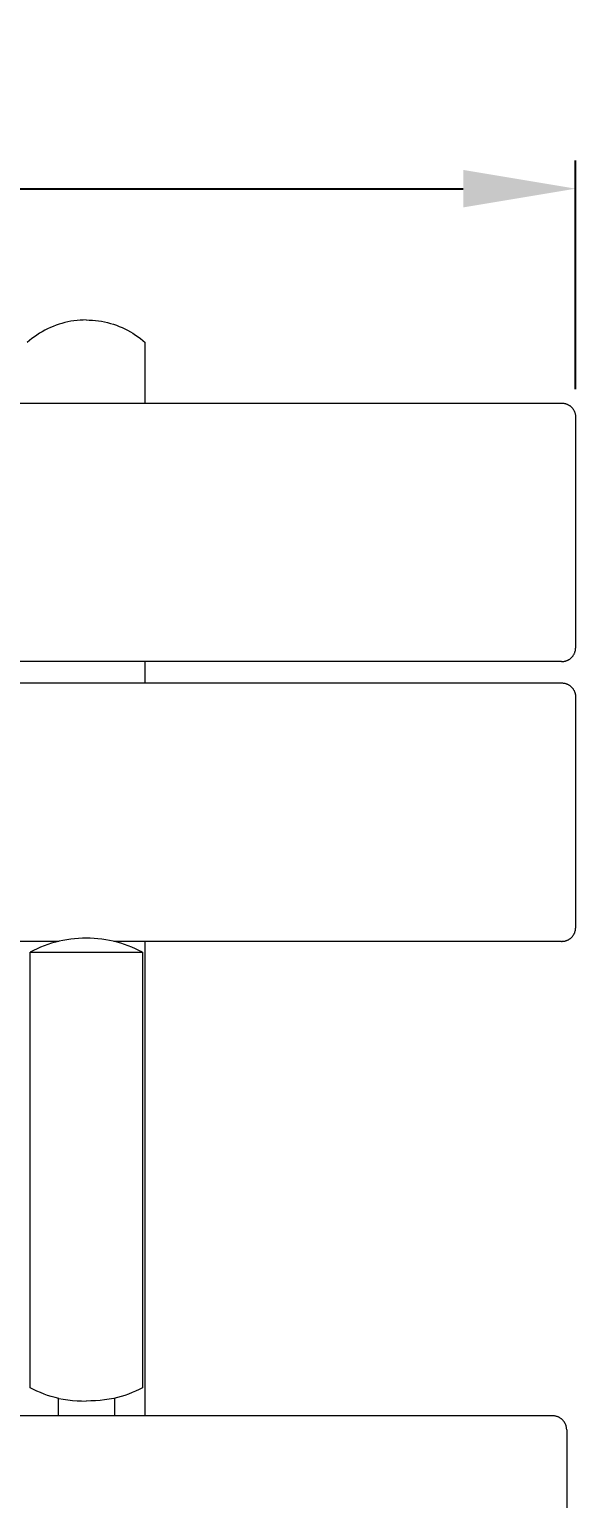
# Model space of a CAD drawing. Header units: millimetres. Extents: x -209 to 4251, y 50 to 3279.
# Drawn here: x 1523 to 1718, y 2756 to 3279 of the extents above; entities that cross this region are included whole.
import ezdxf

# ---------------------------------------------------------------- set-up
doc = ezdxf.new("R2010")
doc.units = ezdxf.units.MM
doc.layers.add('ZANO_R', color=7, linetype='Continuous', lineweight=0)
doc.layers.add('ZANO_W', color=1, linetype='Continuous', lineweight=0)
doc.styles.get("Standard").update_dxf_attribs({"font": 'ARIALUNI.TTF'})
doc.dimstyles.new('pl i ang', dxfattribs={"dimtxt": 50, "dimasz": 50, "dimexe": 1.25, "dimexo": 0.625, "dimgap": 10, "dimtad": 1, "dimtoh": 1, "dimtxsty": 'Standard', "dimcen": 2.5, "dimclrd": 1, "dimclre": 1, "dimclrt": 1, "dimadec": 0, "dimazin": 0, "dimtfac": 1, "dimtmove": 0, "dimatfit": 3, "dimfxl": 1, "dimarcsym": 1})

# ---------------------------------------------------------------- blocks, each defined once
blk = doc.blocks.new('*D437')
at = {"layer": 'ZANO_W', "color": 1, "lineweight": -2}
for p, q in [((-82.17, 3150.78), (-82.17, 3232.09)), ((1717.83, 3150.78), (1717.83, 3232.09)), ((-42.17, 3222.09), (1677.83, 3222.09))]:
    blk.add_line(p, q, dxfattribs=at)
at = {"layer": 'ZANO_W', "color": 1}
for points in [[(-42.17, 3228.76), (-42.17, 3215.43), (-82.17, 3222.09)], [(1677.83, 3215.43), (1677.83, 3228.76), (1717.83, 3222.09)]]:
    blk.add_solid(points, dxfattribs=at)
at = {"layer": 'ZANO_W', "color": 1, "insert": (817.83, 3252.53), "char_height": 40, "attachment_point": 5}
blk.add_mtext('1800', dxfattribs=at)

msp = doc.modelspace()

# ---------------------------------------------------------------- linework, layer by layer
at = {"layer": 'ZANO_R'}
for p, q in [((1535, 3174.15), (1533.96, 3173.83)), ((1536.06, 3174.44), (1535, 3174.15)), ((1537.13, 3174.68), (1536.06, 3174.44)), ((1538.2, 3174.89), (1537.13, 3174.68)), ((1539.28, 3175.06), (1538.2, 3174.89)), ((1540.37, 3175.19), (1539.28, 3175.06)), ((1541.46, 3175.29), (1540.37, 3175.19)), ((1542.55, 3175.35), (1541.46, 3175.29)), ((1543.65, 3175.37), (1542.55, 3175.35)), ((1543.65, 3175.37), (1544.74, 3175.35)), ((1544.74, 3175.35), (1545.84, 3175.29)), ((1545.84, 3175.29), (1546.93, 3175.19)), ((1546.93, 3175.19), (1548.02, 3175.06)), ((1548.02, 3175.06), (1549.1, 3174.89)), ((1549.1, 3174.89), (1550.17, 3174.68)), ((1550.17, 3174.68), (1551.24, 3174.44)), ((1551.24, 3174.44), (1552.3, 3174.15)), ((1552.3, 3174.15), (1553.34, 3173.83)), ((1524.33, 3168.73), (1523.48, 3168.04)), ((1525.2, 3169.39), (1524.33, 3168.73)), ((1526.1, 3170.01), (1525.2, 3169.39)), ((1527.02, 3170.61), (1526.1, 3170.01)), ((1527.96, 3171.17), (1527.02, 3170.61)), ((1528.92, 3171.7), (1527.96, 3171.17)), ((1529.9, 3172.2), (1528.92, 3171.7)), ((1530.89, 3172.66), (1529.9, 3172.2)), ((1531.9, 3173.09), (1530.89, 3172.66)), ((1532.92, 3173.48), (1531.9, 3173.09)), ((1533.96, 3173.83), (1532.92, 3173.48)), ((1553.34, 3173.83), (1554.38, 3173.48)), ((1554.38, 3173.48), (1555.4, 3173.09)), ((1555.4, 3173.09), (1556.41, 3172.66)), ((1556.41, 3172.66), (1557.4, 3172.2)), ((1557.4, 3172.2), (1558.38, 3171.7)), ((1558.38, 3171.7), (1559.34, 3171.17)), ((1559.34, 3171.17), (1560.28, 3170.61)), ((1560.28, 3170.61), (1561.2, 3170.01)), ((1561.2, 3170.01), (1562.09, 3169.39)), ((1562.09, 3169.39), (1562.97, 3168.73)), ((1562.97, 3168.73), (1563.82, 3168.04)), ((1523.48, 3168.04), (1522.65, 3167.32)), ((1563.82, 3168.04), (1564.65, 3167.32)), ((1564.65, 3159.14), (1564.65, 3167.32)), ((1564.65, 3154.54), (1564.65, 3159.14)), ((1564.65, 3154.34), (1564.65, 3154.54)), ((1564.65, 3154), (1564.65, 3154.34)), ((1564.65, 3153.9), (1564.65, 3154)), ((1564.65, 3153.16), (1564.65, 3153.9)), ((1564.65, 3153.01), (1564.65, 3153.16)), ((1564.65, 3152.6), (1564.65, 3153.01)), ((1564.65, 3152.56), (1564.65, 3152.6)), ((1564.65, 3151.74), (1564.65, 3152.56)), ((1564.65, 3151.65), (1564.65, 3151.74)), ((1564.65, 3150.87), (1564.65, 3151.65)), ((1564.65, 3150.71), (1564.65, 3150.87)), ((1564.65, 3150.28), (1564.65, 3150.71)), ((1564.65, 3150.24), (1564.65, 3150.28)), ((1564.65, 3149.39), (1564.65, 3150.24)), ((1564.65, 3149.28), (1564.65, 3149.39)), ((1564.65, 3148.48), (1564.65, 3149.28)), ((1564.65, 3148.31), (1564.65, 3148.48)), ((1564.65, 3147.86), (1564.65, 3148.31)), ((1564.65, 3147.81), (1564.65, 3147.86)), ((1564.65, 3146.93), (1564.65, 3147.81)), ((-77.17, 3145.78), (1712.83, 3145.78)), ((1564.65, 3146.81), (1564.65, 3146.93)), ((1564.65, 3145.99), (1564.65, 3146.81)), ((1564.65, 3145.8), (1564.65, 3145.99)), ((1564.65, 3145.78), (1564.65, 3145.8)), ((1712.83, 3145.78), (1713.01, 3145.78)), ((1713.01, 3145.78), (1713.18, 3145.77)), ((1713.18, 3145.77), (1713.35, 3145.76)), ((1713.35, 3145.76), (1713.52, 3145.73)), ((1713.52, 3145.73), (1713.68, 3145.71)), ((1713.68, 3145.71), (1713.85, 3145.68)), ((1713.85, 3145.68), (1714.02, 3145.64)), ((1714.02, 3145.64), (1714.18, 3145.6)), ((1714.18, 3145.6), (1714.35, 3145.55)), ((1714.35, 3145.55), (1714.51, 3145.49)), ((1714.51, 3145.49), (1714.67, 3145.43)), ((1714.67, 3145.43), (1714.83, 3145.37)), ((1714.83, 3145.37), (1714.98, 3145.3)), ((1714.98, 3145.3), (1715.13, 3145.22)), ((1715.13, 3145.22), (1715.28, 3145.14)), ((1715.28, 3145.14), (1715.43, 3145.05)), ((1715.43, 3145.05), (1715.58, 3144.96)), ((1715.58, 3144.96), (1715.72, 3144.87)), ((1715.72, 3144.87), (1715.86, 3144.77)), ((1715.86, 3144.77), (1715.99, 3144.66)), ((1715.99, 3144.66), (1716.12, 3144.55)), ((1716.12, 3144.55), (1716.25, 3144.44)), ((1716.25, 3144.44), (1716.37, 3144.32)), ((1716.37, 3144.32), (1716.49, 3144.19)), ((1716.49, 3144.19), (1716.6, 3144.07)), ((1716.6, 3144.07), (1716.71, 3143.94)), ((1716.71, 3143.94), (1716.82, 3143.8)), ((1716.82, 3143.8), (1716.92, 3143.66)), ((1716.92, 3143.66), (1717.02, 3143.52)), ((1717.02, 3143.52), (1717.11, 3143.38)), ((1717.11, 3143.38), (1717.19, 3143.23)), ((1717.19, 3143.23), (1717.27, 3143.08)), ((1717.27, 3143.08), (1717.35, 3142.93)), ((1717.35, 3142.93), (1717.42, 3142.77)), ((1717.42, 3142.77), (1717.49, 3142.62)), ((1717.49, 3142.62), (1717.55, 3142.46)), ((1717.55, 3142.46), (1717.6, 3142.29)), ((1717.6, 3142.29), (1717.65, 3142.13)), ((1717.65, 3142.13), (1717.69, 3141.97)), ((1717.69, 3141.97), (1717.73, 3141.8)), ((1717.73, 3141.8), (1717.76, 3141.63)), ((1717.76, 3141.63), (1717.79, 3141.46)), ((1717.79, 3141.46), (1717.81, 3141.29)), ((1717.81, 3141.29), (1717.82, 3141.12)), ((1717.82, 3141.12), (1717.83, 3140.95)), ((1717.83, 3140.95), (1717.83, 3140.78)), ((1717.83, 3140.78), (1717.83, 3069.65)), ((1717.83, 3069.65), (1717.83, 3058.56)), ((1712.83, 3053.81), (-77.17, 3053.81)), ((1564.65, 3046.19), (1564.65, 3053.81)), ((1712.83, 3053.81), (1713, 3053.81)), ((1713, 3053.81), (1713.17, 3053.82)), ((1713.17, 3053.82), (1713.34, 3053.83)), ((1713.34, 3053.83), (1713.51, 3053.84)), ((1713.51, 3053.84), (1713.68, 3053.87)), ((1713.68, 3053.87), (1713.85, 3053.89)), ((1713.85, 3053.89), (1714.02, 3053.93)), ((1714.02, 3053.93), (1714.18, 3053.97)), ((1714.18, 3053.97), (1714.35, 3054.01)), ((1714.35, 3054.01), (1714.51, 3054.06)), ((1714.51, 3054.06), (1714.67, 3054.12)), ((1714.67, 3054.12), (1714.83, 3054.18)), ((1714.83, 3054.18), (1714.98, 3054.25)), ((1714.98, 3054.25), (1715.14, 3054.32)), ((1715.14, 3054.32), (1715.29, 3054.4)), ((1715.29, 3054.4), (1715.43, 3054.49)), ((1715.43, 3054.49), (1715.58, 3054.58)), ((1715.58, 3054.58), (1715.72, 3054.67)), ((1715.72, 3054.67), (1715.86, 3054.77)), ((1715.86, 3054.77), (1715.99, 3054.87)), ((1715.99, 3054.87), (1716.13, 3054.98)), ((1716.13, 3054.98), (1716.25, 3055.09)), ((1716.25, 3055.09), (1716.38, 3055.21)), ((1716.38, 3055.21), (1716.5, 3055.33)), ((1716.5, 3055.33), (1716.61, 3055.46)), ((1716.61, 3055.46), (1716.72, 3055.59)), ((1716.72, 3055.59), (1716.83, 3055.72)), ((1716.83, 3055.72), (1716.93, 3055.86)), ((1716.93, 3055.86), (1717.02, 3056)), ((1717.02, 3056), (1717.12, 3056.14)), ((1717.12, 3056.14), (1717.2, 3056.28)), ((1717.2, 3056.28), (1717.28, 3056.43)), ((1717.28, 3056.43), (1717.36, 3056.59)), ((1717.36, 3056.59), (1717.43, 3056.74)), ((1717.43, 3056.74), (1717.5, 3056.9)), ((1717.5, 3056.9), (1717.56, 3057.06)), ((1717.56, 3057.06), (1717.61, 3057.22)), ((1717.61, 3057.22), (1717.66, 3057.38)), ((1717.66, 3057.38), (1717.7, 3057.55)), ((1717.7, 3057.55), (1717.74, 3057.71)), ((1717.74, 3057.71), (1717.77, 3057.88)), ((1717.77, 3057.88), (1717.79, 3058.05)), ((1717.79, 3058.05), (1717.81, 3058.22)), ((1717.81, 3058.22), (1717.83, 3058.39)), ((1717.83, 3058.39), (1717.83, 3058.56)), ((-77.17, 3046.19), (1712.83, 3046.19)), ((1712.83, 3046.19), (1713.01, 3046.19)), ((1713.01, 3046.19), (1713.18, 3046.18)), ((1713.18, 3046.18), (1713.35, 3046.16)), ((1713.35, 3046.16), (1713.52, 3046.14)), ((1713.52, 3046.14), (1713.68, 3046.12)), ((1713.68, 3046.12), (1713.85, 3046.09)), ((1713.85, 3046.09), (1714.02, 3046.05)), ((1714.02, 3046.05), (1714.18, 3046.01)), ((1714.18, 3046.01), (1714.35, 3045.96)), ((1714.35, 3045.96), (1714.51, 3045.9)), ((1714.51, 3045.9), (1714.67, 3045.84)), ((1714.67, 3045.84), (1714.83, 3045.78)), ((1714.83, 3045.78), (1714.98, 3045.71)), ((1714.98, 3045.71), (1715.13, 3045.63)), ((1715.13, 3045.63), (1715.28, 3045.55)), ((1715.28, 3045.55), (1715.43, 3045.46)), ((1715.43, 3045.46), (1715.58, 3045.37)), ((1715.58, 3045.37), (1715.72, 3045.28)), ((1715.72, 3045.28), (1715.86, 3045.17)), ((1715.86, 3045.17), (1715.99, 3045.07)), ((1715.99, 3045.07), (1716.12, 3044.96)), ((1716.12, 3044.96), (1716.25, 3044.84)), ((1716.25, 3044.84), (1716.37, 3044.73)), ((1716.37, 3044.73), (1716.49, 3044.6)), ((1716.49, 3044.6), (1716.6, 3044.48)), ((1716.6, 3044.48), (1716.71, 3044.35)), ((1716.71, 3044.35), (1716.82, 3044.21)), ((1716.82, 3044.21), (1716.92, 3044.07)), ((1716.92, 3044.07), (1717.02, 3043.93)), ((1717.02, 3043.93), (1717.11, 3043.79)), ((1717.11, 3043.79), (1717.19, 3043.64)), ((1717.19, 3043.64), (1717.27, 3043.49)), ((1717.27, 3043.49), (1717.35, 3043.34)), ((1717.35, 3043.34), (1717.42, 3043.18)), ((1717.42, 3043.18), (1717.49, 3043.03)), ((1717.49, 3043.03), (1717.55, 3042.87)), ((1717.55, 3042.87), (1717.6, 3042.7)), ((1717.6, 3042.7), (1717.65, 3042.54)), ((1717.65, 3042.54), (1717.69, 3042.37)), ((1717.69, 3042.37), (1717.73, 3042.21)), ((1717.73, 3042.21), (1717.76, 3042.04)), ((1717.76, 3042.04), (1717.79, 3041.87)), ((1717.79, 3041.87), (1717.81, 3041.7)), ((1717.81, 3041.7), (1717.82, 3041.53)), ((1717.82, 3041.53), (1717.83, 3041.36)), ((1717.83, 3041.36), (1717.83, 3041.19)), ((1717.83, 3041.19), (1717.83, 2970.05)), ((1717.83, 2970.05), (1717.83, 2958.97)), ((1534.02, 2954.26), (1532.67, 2953.92)), ((1535.37, 2954.55), (1534.02, 2954.26)), ((1536.74, 2954.8), (1535.37, 2954.55)), ((1538.11, 2955), (1536.74, 2954.8)), ((1539.49, 2955.16), (1538.11, 2955)), ((1540.87, 2955.28), (1539.49, 2955.16)), ((1542.26, 2955.34), (1540.87, 2955.28)), ((1543.65, 2955.37), (1542.26, 2955.34)), ((1545.04, 2955.34), (1543.65, 2955.37)), ((1546.42, 2955.28), (1545.04, 2955.34)), ((1547.81, 2955.16), (1546.42, 2955.28)), ((1549.19, 2955), (1547.81, 2955.16)), ((1550.56, 2954.8), (1549.19, 2955)), ((1551.93, 2954.55), (1550.56, 2954.8)), ((1553.28, 2954.26), (1551.93, 2954.55)), ((1554.63, 2953.92), (1553.28, 2954.26)), ((1713.51, 2954.25), (1713.68, 2954.28)), ((1713.68, 2954.28), (1713.85, 2954.3)), ((1713.85, 2954.3), (1714.02, 2954.34)), ((1714.02, 2954.34), (1714.18, 2954.38)), ((1714.18, 2954.38), (1714.35, 2954.42)), ((1714.35, 2954.42), (1714.51, 2954.47)), ((1714.51, 2954.47), (1714.67, 2954.53)), ((1714.67, 2954.53), (1714.83, 2954.59)), ((1714.83, 2954.59), (1714.98, 2954.66)), ((1714.98, 2954.66), (1715.14, 2954.73)), ((1715.14, 2954.73), (1715.29, 2954.81)), ((1715.29, 2954.81), (1715.43, 2954.9)), ((1715.43, 2954.9), (1715.58, 2954.98)), ((1715.58, 2954.98), (1715.72, 2955.08)), ((1715.72, 2955.08), (1715.86, 2955.18)), ((1715.86, 2955.18), (1715.99, 2955.28)), ((1715.99, 2955.28), (1716.13, 2955.39)), ((1716.13, 2955.39), (1716.25, 2955.5)), ((1716.25, 2955.5), (1716.38, 2955.62)), ((1716.38, 2955.62), (1716.5, 2955.74)), ((1716.5, 2955.74), (1716.61, 2955.87)), ((1716.61, 2955.87), (1716.72, 2955.99)), ((1716.72, 2955.99), (1716.83, 2956.13)), ((1716.83, 2956.13), (1716.93, 2956.26)), ((1716.93, 2956.26), (1717.02, 2956.4)), ((1717.02, 2956.4), (1717.12, 2956.55)), ((1717.12, 2956.55), (1717.2, 2956.69)), ((1717.2, 2956.69), (1717.28, 2956.84)), ((1717.28, 2956.84), (1717.36, 2957)), ((1717.36, 2957), (1717.43, 2957.15)), ((1717.43, 2957.15), (1717.5, 2957.31)), ((1717.5, 2957.31), (1717.56, 2957.47)), ((1717.56, 2957.47), (1717.61, 2957.63)), ((1717.61, 2957.63), (1717.66, 2957.79)), ((1717.66, 2957.79), (1717.7, 2957.96)), ((1717.7, 2957.96), (1717.74, 2958.12)), ((1717.74, 2958.12), (1717.77, 2958.29)), ((1717.77, 2958.29), (1717.79, 2958.46)), ((1717.79, 2958.46), (1717.81, 2958.63)), ((1717.81, 2958.63), (1717.83, 2958.8)), ((1717.83, 2958.8), (1717.83, 2958.97)), ((1533.86, 2954.22), (95.44, 2954.22)), ((1524.88, 2951), (1523.65, 2950.37)), ((1523.65, 2950.37), (1563.65, 2950.37)), ((1523.65, 2795.37), (1523.65, 2950.37)), ((1526.14, 2951.59), (1524.88, 2951)), ((1527.41, 2952.14), (1526.14, 2951.59)), ((1528.71, 2952.65), (1527.41, 2952.14)), ((1530.01, 2953.12), (1528.71, 2952.65)), ((1531.33, 2953.54), (1530.01, 2953.12)), ((1532.67, 2953.92), (1531.33, 2953.54)), ((1712.83, 2954.22), (1553.44, 2954.22)), ((1555.96, 2953.54), (1554.63, 2953.92)), ((1557.29, 2953.12), (1555.96, 2953.54)), ((1558.59, 2952.65), (1557.29, 2953.12)), ((1559.88, 2952.14), (1558.59, 2952.65)), ((1561.16, 2951.59), (1559.88, 2952.14)), ((1562.41, 2951), (1561.16, 2951.59)), ((1563.65, 2950.37), (1562.41, 2951)), ((1563.65, 2950.37), (1563.65, 2795.37)), ((1564.65, 2785.37), (1564.65, 2954.22)), ((1712.83, 2954.22), (1713, 2954.22)), ((1713, 2954.22), (1713.17, 2954.23)), ((1713.17, 2954.23), (1713.34, 2954.24)), ((1713.34, 2954.24), (1713.51, 2954.25)), ((1524.87, 2794.74), (1523.65, 2795.37)), ((1526.1, 2794.16), (1524.87, 2794.74)), ((1527.36, 2793.61), (1526.1, 2794.16)), ((1528.63, 2793.11), (1527.36, 2793.61)), ((1529.91, 2792.65), (1528.63, 2793.11)), ((1531.21, 2792.23), (1529.91, 2792.65)), ((1532.53, 2791.85), (1531.21, 2792.23)), ((1556.09, 2792.23), (1554.77, 2791.85)), ((1557.39, 2792.65), (1556.09, 2792.23)), ((1558.67, 2793.11), (1557.39, 2792.65)), ((1559.94, 2793.61), (1558.67, 2793.11)), ((1561.2, 2794.16), (1559.94, 2793.61)), ((1562.43, 2794.74), (1561.2, 2794.16)), ((1563.65, 2795.37), (1562.43, 2794.74)), ((1533.85, 2791.51), (1532.53, 2791.85)), ((1533.65, 2791.56), (1533.65, 2785.37)), ((1533.85, 2791.51), (1535.47, 2791.24)), ((1535.47, 2791.24), (1537.1, 2791.01)), ((1537.1, 2791.01), (1538.73, 2790.84)), ((1538.73, 2790.84), (1540.37, 2790.72)), ((1540.37, 2790.72), (1542.01, 2790.65)), ((1542.01, 2790.65), (1543.65, 2790.63)), ((1545.29, 2790.65), (1543.65, 2790.63)), ((1546.93, 2790.72), (1545.29, 2790.65)), ((1548.57, 2790.84), (1546.93, 2790.72)), ((1550.2, 2791.01), (1548.57, 2790.84)), ((1551.83, 2791.24), (1550.2, 2791.01)), ((1553.45, 2791.51), (1551.83, 2791.24)), ((1554.77, 2791.85), (1553.45, 2791.51)), ((1553.65, 2791.56), (1553.65, 2785.37)), ((1709.65, 2785.37), (-80.35, 2785.37)), ((1709.82, 2785.36), (1709.65, 2785.37)), ((1709.99, 2785.36), (1709.82, 2785.36)), ((1710.16, 2785.34), (1709.99, 2785.36)), ((1710.33, 2785.32), (1710.16, 2785.34)), ((1710.5, 2785.29), (1710.33, 2785.32)), ((1710.67, 2785.26), (1710.5, 2785.29)), ((1710.83, 2785.22), (1710.67, 2785.26)), ((1711, 2785.18), (1710.83, 2785.22)), ((1711.16, 2785.13), (1711, 2785.18)), ((1711.32, 2785.08), (1711.16, 2785.13)), ((1711.48, 2785.02), (1711.32, 2785.08)), ((1711.64, 2784.95), (1711.48, 2785.02)), ((1711.8, 2784.88), (1711.64, 2784.95)), ((1711.95, 2784.81), (1711.8, 2784.88)), ((1712.1, 2784.73), (1711.95, 2784.81)), ((1712.25, 2784.64), (1712.1, 2784.73)), ((1712.39, 2784.55), (1712.25, 2784.64)), ((1712.53, 2784.45), (1712.39, 2784.55)), ((1712.67, 2784.35), (1712.53, 2784.45)), ((1712.8, 2784.25), (1712.67, 2784.35)), ((1712.94, 2784.14), (1712.8, 2784.25)), ((1713.06, 2784.02), (1712.94, 2784.14)), ((1713.18, 2783.9), (1713.06, 2784.02)), ((1713.3, 2783.78), (1713.18, 2783.9)), ((1713.42, 2783.65), (1713.3, 2783.78)), ((1713.53, 2783.52), (1713.42, 2783.65)), ((1713.63, 2783.39), (1713.53, 2783.52)), ((1713.73, 2783.25), (1713.63, 2783.39)), ((1713.83, 2783.11), (1713.73, 2783.25)), ((1713.92, 2782.96), (1713.83, 2783.11)), ((1714.01, 2782.82), (1713.92, 2782.96)), ((1714.09, 2782.67), (1714.01, 2782.82)), ((1714.16, 2782.51), (1714.09, 2782.67)), ((1714.24, 2782.36), (1714.16, 2782.51)), ((1714.3, 2782.2), (1714.24, 2782.36)), ((1714.36, 2782.04), (1714.3, 2782.2)), ((1714.42, 2781.88), (1714.36, 2782.04)), ((1714.46, 2781.72), (1714.42, 2781.88)), ((1714.51, 2781.55), (1714.46, 2781.72)), ((1714.54, 2781.38), (1714.51, 2781.55)), ((1714.58, 2781.22), (1714.54, 2781.38)), ((1714.6, 2781.05), (1714.58, 2781.22)), ((1714.62, 2780.88), (1714.6, 2781.05)), ((1714.64, 2780.71), (1714.62, 2780.88)), ((1714.65, 2780.54), (1714.64, 2780.71)), ((1714.65, 2780.37), (1714.65, 2780.54)), ((1714.65, 2780.37), (1714.65, 2745.37))]:
    msp.add_line(p, q, dxfattribs=at)

# ---------------------------------------------------------------- dimensions: what is measured, and where the dimension line sits
at = {"layer": 'ZANO_W'}
dim = msp.add_linear_dim(base=(1717.83, 3222.09), p1=(-82.17, 3140.78), p2=(1717.83, 3140.78), dimstyle='pl i ang', override={"dimtxt": 40, "dimasz": 40, "dimexe": 10, "dimexo": 10, "dimtoh": 0, "dimdec": 0, "dimtdec": 0, "dimtmove": 1}, dxfattribs=at)
dim.commit()
dim.dimension.update_dxf_attribs({"geometry": '*D437', "text_midpoint": (817.83, 3252.53)})

doc.saveas('drawing.dxf')
